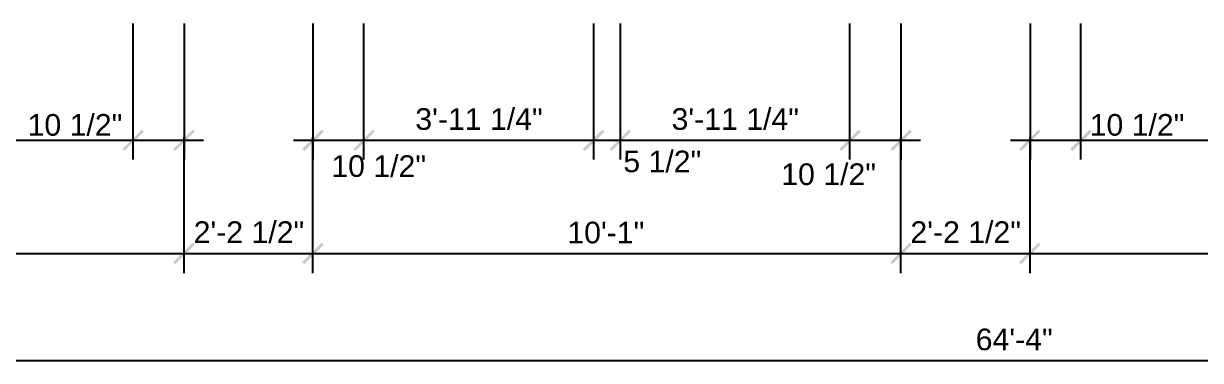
# Model space of a CAD drawing. Header units: millimetres. Extents: x 58 to 2247, y 57 to 1671.
# Drawn here: x 727.2 to 969.4, y 376.3 to 445.7 of the extents above; entities that cross this region are included whole.
import ezdxf

# ---------------------------------------------------------------- set-up
doc = ezdxf.new("R2010")
doc.units = ezdxf.units.MM
doc.header["$LTSCALE"] = 0.5
for name, color, linetype in [('main floor exterior line', 2, 'CONTINUOUS'), ('PDF_Geometry', 7, 'Continuous'), ('PDF_Solid Fills', 7, 'Continuous'), ('PDF_Text', 7, 'Continuous')]:
    doc.layers.add(name, color=color, linetype=linetype)
doc.styles.add('PDF ArialMT', font='arial.ttf')

msp = doc.modelspace()

# ---------------------------------------------------------------- linework, layer by layer
at = {"layer": 'main floor exterior line'}
for points in [[(749.82, 417.65), (749.82, 445.65)], [(760.3, 445.65), (760.3, 417.65)], [(786.78, 445.65), (786.78, 417.65)], [(797.26, 417.65), (797.26, 445.65)], [(844.54, 417.65), (844.54, 445.65)], [(850.06, 417.65), (850.06, 445.65)], [(897.26, 417.65), (897.26, 445.65)], [(907.74, 445.65), (907.74, 417.65)], [(934.3, 445.65), (934.3, 417.65)], [(944.78, 417.65), (944.78, 445.65)], [(551.5, 421.65), (753.82, 421.65)], [(745.82, 421.65), (764.3, 421.65)], [(760.3, 394.29), (760.3, 422.29)], [(782.78, 421.65), (801.26, 421.65)], [(786.78, 394.29), (786.78, 422.29)], [(793.26, 421.65), (848.54, 421.65)], [(840.54, 421.65), (854.06, 421.65)], [(846.06, 421.65), (901.26, 421.65)], [(893.26, 421.65), (911.74, 421.65)], [(907.74, 394.29), (907.74, 422.29)], [(930.3, 421.65), (948.78, 421.65)], [(934.3, 394.29), (934.3, 422.29)], [(940.78, 421.65), (1143.02, 421.65)], [(541.02, 398.29), (764.3, 398.29)], [(756.3, 398.29), (790.78, 398.29)], [(782.78, 398.29), (911.74, 398.29)], [(903.74, 398.29), (938.3, 398.29)], [(930.3, 398.29), (1153.5, 398.29)], [(541.02, 376.29), (1321.02, 376.29)]]:
    msp.add_lwpolyline(points, dxfattribs=at)
at = {"layer": 'PDF_Geometry', "lineweight": 5}
for points in [[(749.82, 417.65), (749.82, 445.65)], [(797.26, 417.65), (797.26, 445.65)], [(844.54, 417.65), (844.54, 445.65)], [(850.06, 417.65), (850.06, 445.65)], [(897.26, 417.65), (897.26, 445.65)], [(944.78, 417.65), (944.78, 445.65)], [(760.3, 394.29), (760.3, 422.29)], [(786.78, 394.29), (786.78, 422.29)], [(907.74, 394.29), (907.74, 422.29)], [(934.3, 394.29), (934.3, 422.29)]]:
    msp.add_lwpolyline(points, close=True, dxfattribs=at)
for points in [[(760.3, 445.65), (760.3, 417.65)], [(786.78, 445.65), (786.78, 417.65)], [(907.74, 445.65), (907.74, 417.65)], [(934.3, 445.65), (934.3, 417.65)], [(551.5, 421.65), (753.82, 421.65)], [(745.82, 421.65), (764.3, 421.65)], [(782.78, 421.65), (801.26, 421.65)], [(793.26, 421.65), (848.54, 421.65)], [(840.54, 421.65), (854.06, 421.65)], [(846.06, 421.65), (901.26, 421.65)], [(893.26, 421.65), (911.74, 421.65)], [(930.3, 421.65), (948.78, 421.65)], [(940.78, 421.65), (1143.02, 421.65)], [(541.02, 398.29), (764.3, 398.29)], [(756.3, 398.29), (790.78, 398.29)], [(782.78, 398.29), (911.74, 398.29)], [(903.74, 398.29), (938.3, 398.29)], [(930.3, 398.29), (1153.5, 398.29)], [(541.02, 376.29), (1321.02, 376.29)]]:
    msp.add_lwpolyline(points, dxfattribs=at)
at = {"layer": 'PDF_Solid Fills', "transparency": 33554559}
for points in [[(747.58, 419.81), (747.98, 419.41), (751.58, 423.81)], [(751.58, 423.81), (747.98, 419.41), (747.58, 419.81)], [(747.98, 419.41), (751.58, 423.81), (751.98, 423.41)], [(751.98, 423.41), (751.58, 423.81), (747.98, 419.41)], [(758.06, 419.81), (758.46, 419.41), (762.06, 423.81)], [(758.46, 419.41), (762.06, 423.81), (762.46, 423.41)], [(788.54, 423.81), (785.02, 419.41), (784.54, 419.81)], [(789.02, 423.41), (788.54, 423.81), (785.02, 419.41)], [(795.1, 419.81), (795.5, 419.41), (799.1, 423.81)], [(799.1, 423.81), (795.5, 419.41), (795.1, 419.81)], [(795.5, 419.41), (799.1, 423.81), (799.5, 423.41)], [(799.5, 423.41), (799.1, 423.81), (795.5, 419.41)], [(842.3, 419.81), (842.78, 419.41), (846.3, 423.81)], [(846.3, 423.81), (842.78, 419.41), (842.3, 419.81)], [(842.78, 419.41), (846.3, 423.81), (846.78, 423.41)], [(846.78, 423.41), (846.3, 423.81), (842.78, 419.41)], [(847.82, 419.81), (848.22, 419.41), (851.82, 423.81)], [(851.82, 423.81), (848.22, 419.41), (847.82, 419.81)], [(848.22, 419.41), (851.82, 423.81), (852.22, 423.41)], [(852.22, 423.41), (851.82, 423.81), (848.22, 419.41)], [(895.1, 419.81), (895.5, 419.41), (899.1, 423.81)], [(899.1, 423.81), (895.5, 419.41), (895.1, 419.81)], [(895.5, 419.41), (899.1, 423.81), (899.5, 423.41)], [(899.5, 423.41), (899.1, 423.81), (895.5, 419.41)], [(905.58, 419.81), (905.98, 419.41), (909.58, 423.81)], [(905.98, 419.41), (909.58, 423.81), (909.98, 423.41)], [(936.06, 423.81), (932.46, 419.41), (932.06, 419.81)], [(936.46, 423.41), (936.06, 423.81), (932.46, 419.41)], [(942.54, 419.81), (943.02, 419.41), (946.54, 423.81)], [(946.54, 423.81), (943.02, 419.41), (942.54, 419.81)], [(943.02, 419.41), (946.54, 423.81), (947.02, 423.41)], [(947.02, 423.41), (946.54, 423.81), (943.02, 419.41)], [(758.06, 396.53), (758.46, 396.13), (762.06, 400.53)], [(762.06, 400.53), (758.46, 396.13), (758.06, 396.53)], [(758.46, 396.13), (762.06, 400.53), (762.46, 400.13)], [(762.46, 400.13), (762.06, 400.53), (758.46, 396.13)], [(784.54, 396.53), (785.02, 396.13), (788.54, 400.53)], [(788.54, 400.53), (785.02, 396.13), (784.54, 396.53)], [(785.02, 396.13), (788.54, 400.53), (789.02, 400.13)], [(789.02, 400.13), (788.54, 400.53), (785.02, 396.13)], [(905.58, 396.53), (905.98, 396.13), (909.58, 400.53)], [(909.58, 400.53), (905.98, 396.13), (905.58, 396.53)], [(905.98, 396.13), (909.58, 400.53), (909.98, 400.13)], [(909.98, 400.13), (909.58, 400.53), (905.98, 396.13)], [(932.06, 396.53), (932.46, 396.13), (936.06, 400.53)], [(936.06, 400.53), (932.46, 396.13), (932.06, 396.53)], [(932.46, 396.13), (936.06, 400.53), (936.46, 400.13)], [(936.46, 400.13), (936.06, 400.53), (932.46, 396.13)]]:
    msp.add_solid(points, dxfattribs=at)

# ---------------------------------------------------------------- texts
at = {"layer": 'PDF_Text', "char_height": 4.452, "attachment_point": 4, "style": 'PDF ArialMT'}
for s, insert in [('10 1/2"', (728.08, 424.76)), ('3\'-11 1/4"', (807.84, 425.96)), ('3\'-11 1/4"', (860.56, 425.96)), ('10 1/2"', (946.57, 424.76)), ('5 1/2"', (850.64, 417.24)), ('10 1/2"', (790.56, 416.28)), ('10 1/2"', (883.12, 414.6)), ('2\'-2 1/2"', (762.24, 402.68)), ('10\'-1"', (839.12, 402.6)), ('2\'-2 1/2"', (909.69, 402.68)), ('64\'-4"', (923.13, 380.6))]:
    msp.add_mtext(s, dxfattribs=dict(at, insert=insert))

doc.saveas('drawing.dxf')
